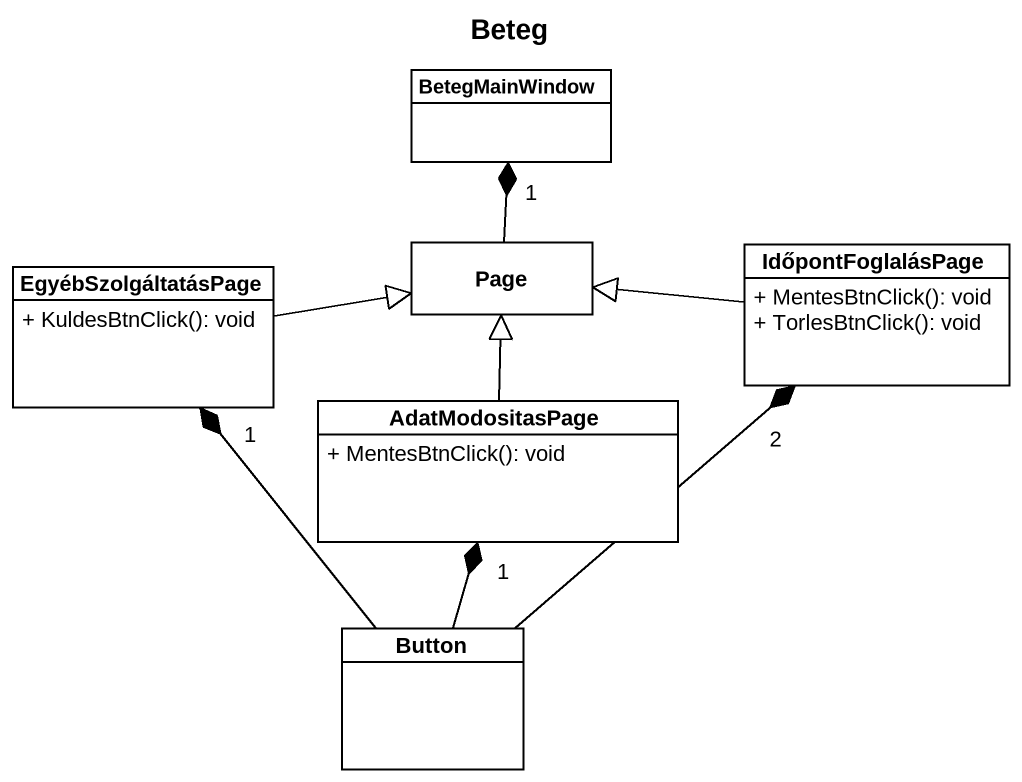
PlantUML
@startuml
title Beteg
hide circle
hide empty members
skinparam classAttributeIconSize 0
class BetegMainWindow
class EgyébSzolgáltatásPage {
  + KuldesBtnClick(): void
}
class "Page" as Page_
class IdőpontFoglalásPage {
  + MentesBtnClick(): void
  + TorlesBtnClick(): void
}
class AdatModositasPage {
  + MentesBtnClick(): void
}
class Button
EgyébSzolgáltatásPage -right-|> Page_
Page_ -up-* "1" BetegMainWindow
IdőpontFoglalásPage -left-|> Page_
AdatModositasPage -up-|> Page_
Button -up-* "1" EgyébSzolgáltatásPage
Button -up-* "2" IdőpontFoglalásPage
Button -up-* "1" AdatModositasPage
@enduml
